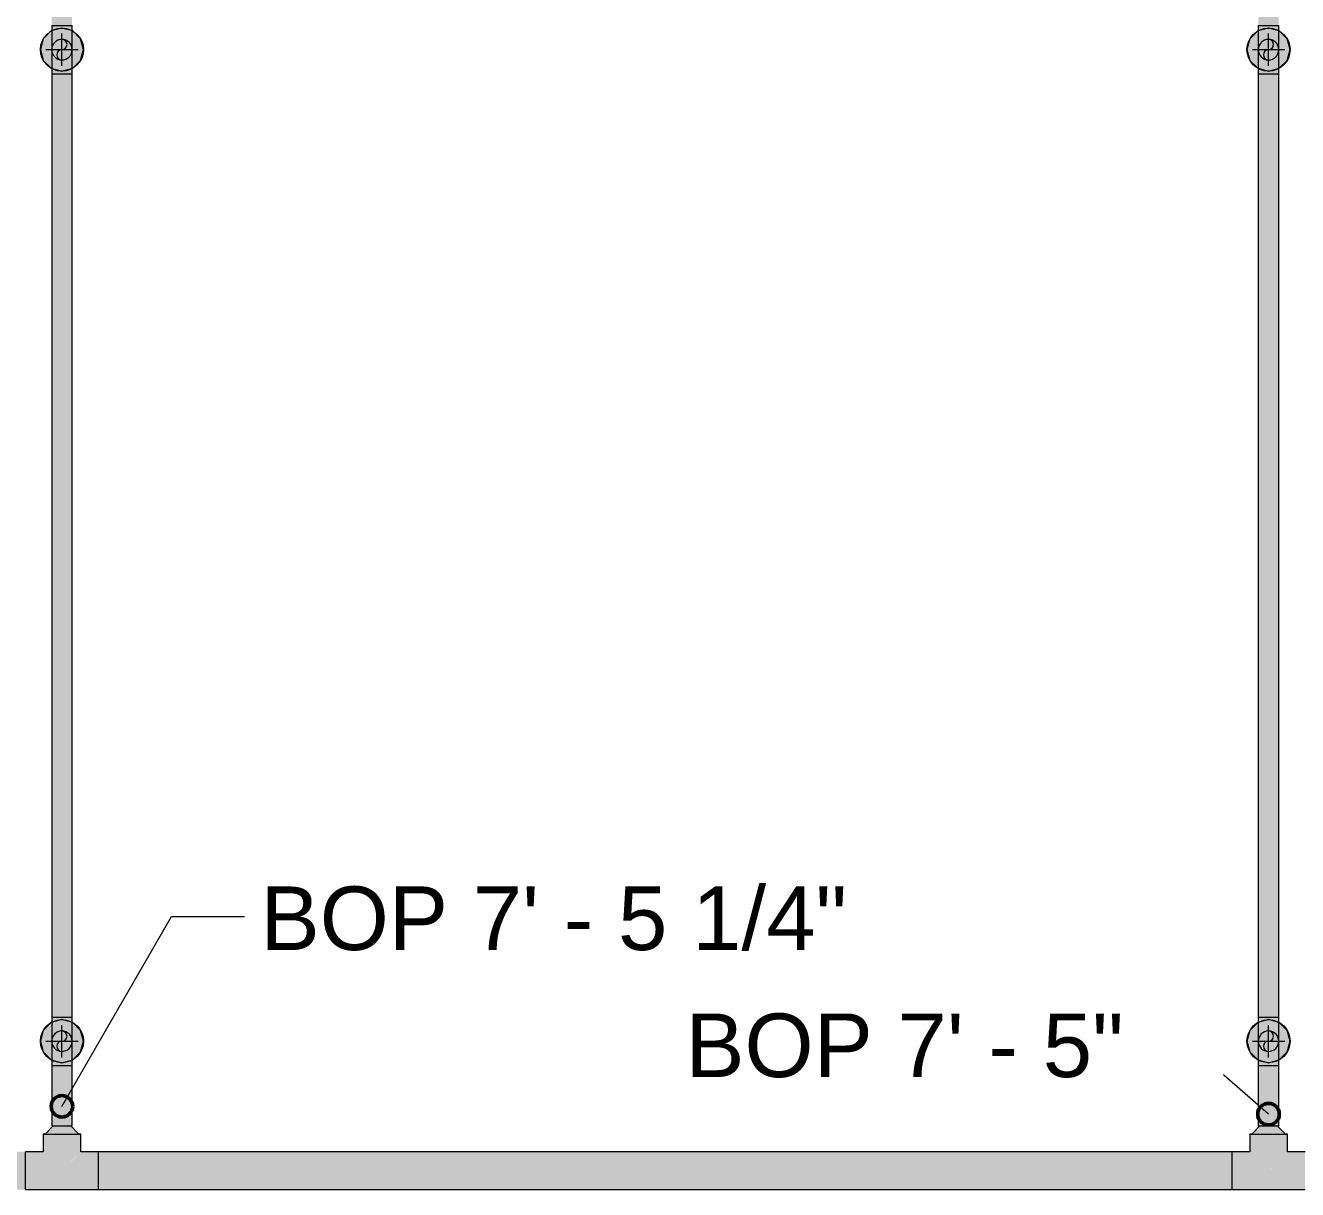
# Model space of a CAD drawing. Header units: inches. Extents: x -3385 to 41, y 7 to 1342.
# Drawn here: x -1519.4 to -1401.3, y 46 to 154 of the extents above; entities that cross this region are included whole.
import ezdxf

# ---------------------------------------------------------------- set-up
doc = ezdxf.new("R2010")
doc.units = ezdxf.units.IN
doc.header["$MEASUREMENT"] = 0
for name, color, linetype, lineweight in [('A-ANNO-NOTE', 131, 'Continuous', 9), ('G-ANNO-DIMS', 111, 'Continuous', 9), ('P-PIPE', 3, 'Continuous', 9), ('P-PIPE-CNTR', 3, 'Continuous', 9)]:
    doc.layers.add(name, color=color, linetype=linetype, lineweight=lineweight)
doc.styles.add('Arial', font='arial.ttf', dxfattribs={"height": 5.901198})

msp = doc.modelspace()

# ---------------------------------------------------------------- hatches: boundary and pattern name
at = {"layer": 'A-ANNO-NOTE'}
h = msp.add_hatch(color=256, dxfattribs=at)
edge = h.paths.add_edge_path(flags=0)
edge.add_arc((-1516, 151.743), 2, 0, 360)
for points in [[(-1516, 149.743), (-1515, 150.011), (-1514.268, 150.743), (-1514, 151.743), (-1514.268, 152.743), (-1515, 153.475), (-1516, 153.743), (-1517, 153.475), (-1517.732, 152.743), (-1518, 151.743), (-1517.732, 150.743), (-1517, 150.011)], [(-1404, 149.743), (-1403, 150.011), (-1402.268, 150.743), (-1402, 151.743), (-1402.268, 152.743), (-1403, 153.475), (-1404, 153.743), (-1405, 153.475), (-1405.732, 152.743), (-1406, 151.743), (-1405.732, 150.743), (-1405, 150.011)], [(-1516, 57.743), (-1515, 58.011), (-1514.268, 58.743), (-1514, 59.743), (-1514.268, 60.743), (-1515, 61.475), (-1516, 61.743), (-1517, 61.475), (-1517.732, 60.743), (-1518, 59.743), (-1517.732, 58.743), (-1517, 58.011)], [(-1404, 57.743), (-1403, 58.011), (-1402.268, 58.743), (-1402, 59.743), (-1402.268, 60.743), (-1403, 61.475), (-1404, 61.743), (-1405, 61.475), (-1405.732, 60.743), (-1406, 59.743), (-1405.732, 58.743), (-1405, 58.011)]]:
    msp.add_hatch(color=256, dxfattribs=at).paths.add_polyline_path(points, flags=0)
h = msp.add_hatch(color=256, dxfattribs=at)
edge = h.paths.add_edge_path(flags=0)
edge.add_arc((-1404, 151.743), 2, 0, 360)
h = msp.add_hatch(color=256, dxfattribs=at)
edge = h.paths.add_edge_path(flags=0)
edge.add_arc((-1516, 59.743), 2, 0, 360)
h = msp.add_hatch(color=256, dxfattribs=at)
edge = h.paths.add_edge_path(flags=0)
edge.add_arc((-1404, 59.743), 2, 0, 360)
at = {"layer": 'P-PIPE'}
h = msp.add_hatch(color=256, dxfattribs=at)
h.paths.add_polyline_path([(-1516.673, 153.985), (-1516.673, 153.985), (-1516.673, 164.105)], flags=0)
h.paths.add_polyline_path([(-1516, 153.983), (-1516, 245.495), (-1516.95, 245.498), (-1516.95, 153.987), (-1516.474, 153.984), (-1516.246, 153.984)], flags=0)
for points in [[(-1516, 153.983), (-1515.05, 153.987), (-1515.05, 245.499), (-1515.525, 245.496), (-1516, 245.495), (-1516, 164.105)], [(-1404, 153.983), (-1403.05, 153.987), (-1403.05, 245.499), (-1403.525, 245.496), (-1404, 245.495), (-1404, 164.105)], [(-1516, 150.793), (-1515.754, 150.825), (-1515.525, 150.92), (-1515.328, 151.071), (-1515.177, 151.268), (-1515.082, 151.497), (-1515.05, 151.743), (-1515.082, 151.989), (-1515.177, 152.218), (-1515.328, 152.415), (-1515.525, 152.566), (-1515.754, 152.66), (-1516, 152.693), (-1516.246, 152.66), (-1516.475, 152.566), (-1516.672, 152.415), (-1516.823, 152.218), (-1516.918, 151.989), (-1516.95, 151.743), (-1516.918, 151.497), (-1516.823, 151.268), (-1516.672, 151.071), (-1516.475, 150.92), (-1516.246, 150.825)], [(-1404, 150.793), (-1403.754, 150.825), (-1403.525, 150.92), (-1403.328, 151.071), (-1403.177, 151.268), (-1403.082, 151.497), (-1403.05, 151.743), (-1403.082, 151.989), (-1403.177, 152.218), (-1403.328, 152.415), (-1403.525, 152.566), (-1403.754, 152.66), (-1404, 152.693), (-1404.246, 152.66), (-1404.475, 152.566), (-1404.672, 152.415), (-1404.823, 152.218), (-1404.918, 151.989), (-1404.95, 151.743), (-1404.918, 151.497), (-1404.823, 151.268), (-1404.672, 151.071), (-1404.475, 150.92), (-1404.246, 150.825)], [(-1516, 61.983), (-1515.05, 61.987), (-1515.05, 149.499), (-1515.525, 149.496), (-1516, 149.495), (-1516, 67.886)], [(-1404, 61.983), (-1403.05, 61.987), (-1403.05, 149.499), (-1403.525, 149.496), (-1404, 149.495), (-1404, 67.886)], [(-1516, 58.793), (-1515.754, 58.825), (-1515.525, 58.92), (-1515.328, 59.071), (-1515.177, 59.268), (-1515.082, 59.497), (-1515.05, 59.743), (-1515.082, 59.989), (-1515.177, 60.218), (-1515.328, 60.415), (-1515.525, 60.566), (-1515.754, 60.66), (-1516, 60.693), (-1516.246, 60.66), (-1516.475, 60.566), (-1516.672, 60.415), (-1516.823, 60.218), (-1516.918, 59.989), (-1516.95, 59.743), (-1516.918, 59.497), (-1516.823, 59.268), (-1516.672, 59.071), (-1516.475, 58.92), (-1516.246, 58.825)], [(-1404, 58.793), (-1403.754, 58.825), (-1403.525, 58.92), (-1403.328, 59.071), (-1403.177, 59.268), (-1403.082, 59.497), (-1403.05, 59.743), (-1403.082, 59.989), (-1403.177, 60.218), (-1403.328, 60.415), (-1403.525, 60.566), (-1403.754, 60.66), (-1404, 60.693), (-1404.246, 60.66), (-1404.475, 60.566), (-1404.672, 60.415), (-1404.823, 60.218), (-1404.918, 59.989), (-1404.95, 59.743), (-1404.918, 59.497), (-1404.823, 59.268), (-1404.672, 59.071), (-1404.475, 58.92), (-1404.246, 58.825)], [(-1516, 51.892), (-1516, 57.495), (-1516.95, 57.498), (-1516.95, 51.896), (-1516.475, 51.893), (-1516.246, 51.893)], [(-1516, 51.892), (-1515.05, 51.896), (-1515.05, 57.499), (-1515.525, 57.496), (-1516, 57.495), (-1516, 54.141)], [(-1404, 51.892), (-1404, 57.495), (-1404.95, 57.498), (-1404.95, 51.896), (-1404.475, 51.893), (-1404.246, 51.893)], [(-1404, 51.892), (-1403.05, 51.896), (-1403.05, 57.499), (-1403.525, 57.496), (-1404, 57.495), (-1404, 54.141)], [(-1515.997, 47.722), (-1514.25, 49.479), (-1514.25, 51.115), (-1514.868, 51.11), (-1517.701, 51.114), (-1517.75, 51.115), (-1517.75, 49.479), (-1516.45, 48.175), (-1516.291, 48.016)], [(-1515.997, 51.109), (-1514.438, 51.115), (-1515.188, 51.894), (-1516.823, 51.886), (-1517.563, 51.115), (-1516.246, 51.109), (-1515.999, 51.109)], [(-1403.997, 47.722), (-1402.25, 49.479), (-1402.25, 51.115), (-1402.868, 51.11), (-1405.701, 51.114), (-1405.75, 51.115), (-1405.75, 49.479), (-1404.45, 48.175), (-1404.291, 48.016)], [(-1403.997, 51.109), (-1402.438, 51.115), (-1403.188, 51.894), (-1404.823, 51.886), (-1405.563, 51.115), (-1404.246, 51.109), (-1403.999, 51.109)], [(-1528.159, 47.729), (-1519.382, 47.729), (-1519.386, 49.479), (-1529.622, 49.479), (-1529.619, 48.372), (-1529.619, 47.729)], [(-1519.386, 45.979), (-1512.614, 45.98), (-1512.611, 46.848), (-1512.614, 49.479), (-1514.25, 49.479), (-1514.76, 48.962), (-1515.997, 47.722), (-1517.751, 49.479), (-1519.386, 49.479), (-1519.383, 48.39), (-1519.386, 46.009)], [(-1475.735, 47.729), (-1407.382, 47.729), (-1407.386, 49.479), (-1512.614, 49.479), (-1512.611, 48.39), (-1512.611, 47.729), (-1510.684, 47.729)], [(-1407.386, 45.979), (-1400.614, 45.98), (-1400.611, 46.848), (-1400.614, 49.479), (-1402.25, 49.479), (-1402.76, 48.962), (-1403.997, 47.722), (-1405.751, 49.479), (-1407.386, 49.479), (-1407.383, 48.39), (-1407.386, 46.009)], [(-1475.735, 45.979), (-1407.386, 45.979), (-1407.383, 46.854), (-1407.382, 47.729), (-1512.611, 47.729), (-1512.614, 45.979), (-1510.684, 45.979)]]:
    msp.add_hatch(color=256, dxfattribs=at).paths.add_polyline_path(points, flags=0)
h = msp.add_hatch(color=256, dxfattribs=at)
h.paths.add_polyline_path([(-1404.673, 153.985), (-1404.673, 153.985), (-1404.673, 164.105)], flags=0)
h.paths.add_polyline_path([(-1404, 153.983), (-1404, 245.495), (-1404.95, 245.498), (-1404.95, 153.987), (-1404.474, 153.984), (-1404.246, 153.984)], flags=0)
h = msp.add_hatch(color=256, dxfattribs=at)
h.paths.add_polyline_path([(-1516.951, 151.743), (-1516.918, 151.992), (-1516.788, 152.276), (-1516.655, 152.433), (-1516.443, 152.58), (-1516.243, 152.662), (-1516, 152.694), (-1516, 153.983), (-1516.951, 153.987), (-1516.951, 151.908)], flags=0)
h.paths.add_polyline_path([(-1516, 149.495), (-1516.002, 150.793), (-1516.254, 150.827), (-1516.477, 150.921), (-1516.674, 151.073), (-1516.841, 151.31), (-1516.879, 151.381), (-1516.933, 151.561), (-1516.951, 151.743), (-1516.951, 149.499), (-1516.475, 149.496), (-1516.246, 149.495)], flags=0)
h = msp.add_hatch(color=256, dxfattribs=at)
h.paths.add_polyline_path([(-1515.05, 151.743), (-1515.05, 153.987), (-1515.525, 153.984), (-1516, 153.983), (-1515.99, 152.693), (-1515.746, 152.66), (-1515.524, 152.566), (-1515.326, 152.413), (-1515.16, 152.177), (-1515.121, 152.105), (-1515.067, 151.926), (-1515.05, 151.749)], flags=0)
h.paths.add_polyline_path([(-1516, 149.495), (-1515.05, 149.499), (-1515.05, 151.738), (-1515.082, 151.496), (-1515.213, 151.21), (-1515.346, 151.053), (-1515.539, 150.914), (-1515.754, 150.825), (-1516, 150.793), (-1516, 150.359)], flags=0)
h = msp.add_hatch(color=256, dxfattribs=at)
h.paths.add_polyline_path([(-1404.951, 151.743), (-1404.918, 151.992), (-1404.788, 152.276), (-1404.655, 152.433), (-1404.443, 152.58), (-1404.243, 152.662), (-1404, 152.694), (-1404, 153.983), (-1404.951, 153.987), (-1404.951, 151.908)], flags=0)
h.paths.add_polyline_path([(-1404, 149.495), (-1404.002, 150.793), (-1404.254, 150.827), (-1404.477, 150.921), (-1404.674, 151.073), (-1404.841, 151.31), (-1404.879, 151.381), (-1404.933, 151.561), (-1404.951, 151.743), (-1404.951, 149.499), (-1404.475, 149.496), (-1404.246, 149.495)], flags=0)
h = msp.add_hatch(color=256, dxfattribs=at)
h.paths.add_polyline_path([(-1403.05, 151.743), (-1403.05, 153.987), (-1403.525, 153.984), (-1404, 153.983), (-1403.99, 152.693), (-1403.746, 152.66), (-1403.524, 152.566), (-1403.326, 152.413), (-1403.16, 152.177), (-1403.121, 152.105), (-1403.067, 151.926), (-1403.05, 151.749)], flags=0)
h.paths.add_polyline_path([(-1404, 149.495), (-1403.05, 149.499), (-1403.05, 151.738), (-1403.082, 151.496), (-1403.213, 151.21), (-1403.346, 151.053), (-1403.539, 150.914), (-1403.754, 150.825), (-1404, 150.793), (-1404, 150.359)], flags=0)
h = msp.add_hatch(color=256, dxfattribs=at)
h.paths.add_polyline_path([(-1516, 150.793), (-1515.754, 150.825), (-1515.525, 150.92), (-1515.328, 151.072), (-1515.177, 151.269), (-1515.082, 151.498), (-1515.05, 151.747), (-1515.082, 151.991), (-1515.179, 152.221), (-1515.33, 152.417), (-1515.529, 152.568), (-1515.757, 152.662), (-1516.011, 152.693), (-1516.25, 152.66), (-1516.48, 152.563), (-1516.675, 152.413), (-1516.826, 152.214), (-1516.919, 151.985), (-1516.95, 151.735), (-1516.917, 151.494), (-1516.822, 151.265), (-1516.671, 151.07), (-1516.474, 150.919), (-1516.245, 150.825), (-1516.001, 150.793)], flags=0)
h.paths.add_polyline_path([(-1516, 150.793), (-1516.249, 150.826), (-1516.475, 150.92), (-1516.675, 151.075), (-1516.823, 151.268), (-1516.919, 151.505), (-1516.95, 151.743), (-1516.914, 151.998), (-1516.823, 152.218), (-1516.663, 152.421), (-1516.475, 152.566), (-1516.236, 152.662), (-1516, 152.693), (-1515.746, 152.657), (-1515.525, 152.566), (-1515.325, 152.41), (-1515.177, 152.218), (-1515.082, 151.989), (-1515.05, 151.742), (-1515.083, 151.495), (-1515.177, 151.268), (-1515.328, 151.071), (-1515.525, 150.92), (-1515.755, 150.825)], flags=0)
h = msp.add_hatch(color=256, dxfattribs=at)
h.paths.add_polyline_path([(-1404, 150.793), (-1403.754, 150.825), (-1403.525, 150.92), (-1403.328, 151.072), (-1403.177, 151.269), (-1403.082, 151.498), (-1403.05, 151.747), (-1403.082, 151.991), (-1403.179, 152.221), (-1403.33, 152.417), (-1403.529, 152.568), (-1403.757, 152.662), (-1404.011, 152.693), (-1404.25, 152.66), (-1404.48, 152.563), (-1404.675, 152.413), (-1404.826, 152.214), (-1404.919, 151.985), (-1404.95, 151.735), (-1404.917, 151.494), (-1404.822, 151.265), (-1404.671, 151.07), (-1404.474, 150.919), (-1404.245, 150.825), (-1404.001, 150.793)], flags=0)
h.paths.add_polyline_path([(-1404, 150.793), (-1404.249, 150.826), (-1404.475, 150.92), (-1404.675, 151.075), (-1404.823, 151.268), (-1404.919, 151.505), (-1404.95, 151.743), (-1404.914, 151.998), (-1404.823, 152.218), (-1404.663, 152.421), (-1404.475, 152.566), (-1404.236, 152.662), (-1404, 152.693), (-1403.746, 152.657), (-1403.525, 152.566), (-1403.325, 152.41), (-1403.177, 152.218), (-1403.082, 151.989), (-1403.05, 151.742), (-1403.083, 151.495), (-1403.177, 151.268), (-1403.328, 151.071), (-1403.525, 150.92), (-1403.755, 150.825)], flags=0)
h = msp.add_hatch(color=256, dxfattribs=at)
h.paths.add_polyline_path([(-1516.673, 61.985), (-1516.673, 61.985), (-1516.673, 67.886)], flags=0)
h.paths.add_polyline_path([(-1516, 61.983), (-1516, 149.495), (-1516.95, 149.498), (-1516.95, 61.987), (-1516.474, 61.984), (-1516.246, 61.984)], flags=0)
h = msp.add_hatch(color=256, dxfattribs=at)
h.paths.add_polyline_path([(-1404.673, 61.985), (-1404.673, 61.985), (-1404.673, 67.886)], flags=0)
h.paths.add_polyline_path([(-1404, 61.983), (-1404, 149.495), (-1404.95, 149.498), (-1404.95, 61.987), (-1404.474, 61.984), (-1404.246, 61.984)], flags=0)
h = msp.add_hatch(color=256, dxfattribs=at)
h.paths.add_polyline_path([(-1516.951, 59.743), (-1516.918, 59.992), (-1516.788, 60.276), (-1516.655, 60.433), (-1516.443, 60.58), (-1516.243, 60.662), (-1516, 60.694), (-1516, 61.983), (-1516.951, 61.987), (-1516.951, 59.908)], flags=0)
h.paths.add_polyline_path([(-1516, 57.495), (-1516.002, 58.793), (-1516.254, 58.827), (-1516.477, 58.921), (-1516.674, 59.073), (-1516.841, 59.31), (-1516.879, 59.381), (-1516.933, 59.561), (-1516.951, 59.743), (-1516.951, 57.499), (-1516.475, 57.496), (-1516.246, 57.495)], flags=0)
h = msp.add_hatch(color=256, dxfattribs=at)
h.paths.add_polyline_path([(-1515.05, 59.743), (-1515.05, 61.987), (-1515.525, 61.984), (-1516, 61.983), (-1515.99, 60.693), (-1515.746, 60.66), (-1515.524, 60.566), (-1515.326, 60.413), (-1515.16, 60.177), (-1515.121, 60.105), (-1515.067, 59.926), (-1515.05, 59.749)], flags=0)
h.paths.add_polyline_path([(-1516, 57.495), (-1515.05, 57.499), (-1515.05, 59.738), (-1515.082, 59.496), (-1515.213, 59.21), (-1515.346, 59.053), (-1515.539, 58.914), (-1515.754, 58.825), (-1516, 58.793), (-1516, 58.683)], flags=0)
h = msp.add_hatch(color=256, dxfattribs=at)
h.paths.add_polyline_path([(-1404.951, 59.743), (-1404.918, 59.992), (-1404.788, 60.276), (-1404.655, 60.433), (-1404.443, 60.58), (-1404.243, 60.662), (-1404, 60.694), (-1404, 61.983), (-1404.951, 61.987), (-1404.951, 59.908)], flags=0)
h.paths.add_polyline_path([(-1404, 57.495), (-1404.002, 58.793), (-1404.254, 58.827), (-1404.477, 58.921), (-1404.674, 59.073), (-1404.841, 59.31), (-1404.879, 59.381), (-1404.933, 59.561), (-1404.951, 59.743), (-1404.951, 57.499), (-1404.475, 57.496), (-1404.246, 57.495)], flags=0)
h = msp.add_hatch(color=256, dxfattribs=at)
h.paths.add_polyline_path([(-1403.05, 59.743), (-1403.05, 61.987), (-1403.525, 61.984), (-1404, 61.983), (-1403.99, 60.693), (-1403.746, 60.66), (-1403.524, 60.566), (-1403.326, 60.413), (-1403.16, 60.177), (-1403.121, 60.105), (-1403.067, 59.926), (-1403.05, 59.749)], flags=0)
h.paths.add_polyline_path([(-1404, 57.495), (-1403.05, 57.499), (-1403.05, 59.738), (-1403.082, 59.496), (-1403.213, 59.21), (-1403.346, 59.053), (-1403.539, 58.914), (-1403.754, 58.825), (-1404, 58.793), (-1404, 58.683)], flags=0)
h = msp.add_hatch(color=256, dxfattribs=at)
h.paths.add_polyline_path([(-1516, 58.793), (-1515.754, 58.825), (-1515.525, 58.92), (-1515.328, 59.072), (-1515.177, 59.269), (-1515.082, 59.498), (-1515.05, 59.747), (-1515.082, 59.991), (-1515.179, 60.221), (-1515.33, 60.417), (-1515.529, 60.568), (-1515.757, 60.662), (-1516.011, 60.693), (-1516.25, 60.66), (-1516.48, 60.563), (-1516.675, 60.413), (-1516.826, 60.214), (-1516.919, 59.985), (-1516.95, 59.735), (-1516.917, 59.494), (-1516.822, 59.265), (-1516.671, 59.07), (-1516.474, 58.919), (-1516.245, 58.825), (-1516.001, 58.793)], flags=0)
h.paths.add_polyline_path([(-1516, 58.793), (-1516.249, 58.826), (-1516.475, 58.92), (-1516.675, 59.075), (-1516.823, 59.268), (-1516.919, 59.505), (-1516.95, 59.743), (-1516.914, 59.998), (-1516.823, 60.218), (-1516.663, 60.421), (-1516.475, 60.566), (-1516.236, 60.662), (-1516, 60.693), (-1515.746, 60.657), (-1515.525, 60.566), (-1515.325, 60.41), (-1515.177, 60.218), (-1515.082, 59.989), (-1515.05, 59.742), (-1515.083, 59.495), (-1515.177, 59.268), (-1515.328, 59.071), (-1515.525, 58.92), (-1515.755, 58.825)], flags=0)
h = msp.add_hatch(color=256, dxfattribs=at)
h.paths.add_polyline_path([(-1404, 58.793), (-1403.754, 58.825), (-1403.525, 58.92), (-1403.328, 59.072), (-1403.177, 59.269), (-1403.082, 59.498), (-1403.05, 59.747), (-1403.082, 59.991), (-1403.179, 60.221), (-1403.33, 60.417), (-1403.529, 60.568), (-1403.757, 60.662), (-1404.011, 60.693), (-1404.25, 60.66), (-1404.48, 60.563), (-1404.675, 60.413), (-1404.826, 60.214), (-1404.919, 59.985), (-1404.95, 59.735), (-1404.917, 59.494), (-1404.822, 59.265), (-1404.671, 59.07), (-1404.474, 58.919), (-1404.245, 58.825), (-1404.001, 58.793)], flags=0)
h.paths.add_polyline_path([(-1404, 58.793), (-1404.249, 58.826), (-1404.475, 58.92), (-1404.675, 59.075), (-1404.823, 59.268), (-1404.919, 59.505), (-1404.95, 59.743), (-1404.914, 59.998), (-1404.823, 60.218), (-1404.663, 60.421), (-1404.475, 60.566), (-1404.236, 60.662), (-1404, 60.693), (-1403.746, 60.657), (-1403.525, 60.566), (-1403.325, 60.41), (-1403.177, 60.218), (-1403.082, 59.989), (-1403.05, 59.742), (-1403.083, 59.495), (-1403.177, 59.268), (-1403.328, 59.071), (-1403.525, 58.92), (-1403.755, 58.825)], flags=0)
h = msp.add_hatch(color=256, dxfattribs=at)
h.paths.add_polyline_path([(-1519.422, 45.979), (-1519.386, 45.979), (-1519.383, 46.854), (-1519.382, 47.729), (-1529.619, 47.729), (-1529.621, 45.979), (-1528.159, 45.979)], flags=0)
h.paths.add_polyline_path([(-1529.62, 46.214), (-1529.621, 46.214), (-1528.159, 46.214)], flags=0)

# ---------------------------------------------------------------- linework, layer by layer
at = {"layer": 'A-ANNO-NOTE'}
for p, q in [((-1516, 153.743), (-1517, 153.475)), ((-1515, 153.475), (-1516, 153.743)), ((-1404, 153.743), (-1405, 153.475)), ((-1403, 153.475), (-1404, 153.743)), ((-1517.732, 152.743), (-1518, 151.743)), ((-1517, 153.475), (-1517.732, 152.743)), ((-1514.268, 152.743), (-1515, 153.475)), ((-1514, 151.743), (-1514.268, 152.743)), ((-1405.732, 152.743), (-1406, 151.743)), ((-1405, 153.475), (-1405.732, 152.743)), ((-1402.268, 152.743), (-1403, 153.475)), ((-1402, 151.743), (-1402.268, 152.743)), ((-1518, 151.743), (-1517.732, 150.743)), ((-1514.268, 150.743), (-1514, 151.743)), ((-1406, 151.743), (-1405.732, 150.743)), ((-1402.268, 150.743), (-1402, 151.743)), ((-1517.732, 150.743), (-1517, 150.011)), ((-1517, 150.011), (-1516, 149.743)), ((-1516, 149.743), (-1515, 150.011)), ((-1515, 150.011), (-1514.268, 150.743)), ((-1405.732, 150.743), (-1405, 150.011)), ((-1405, 150.011), (-1404, 149.743)), ((-1404, 149.743), (-1403, 150.011)), ((-1403, 150.011), (-1402.268, 150.743)), ((-1517, 61.475), (-1517.732, 60.743)), ((-1516, 61.743), (-1517, 61.475)), ((-1515, 61.475), (-1516, 61.743)), ((-1514.268, 60.743), (-1515, 61.475)), ((-1405, 61.475), (-1405.732, 60.743)), ((-1404, 61.743), (-1405, 61.475)), ((-1403, 61.475), (-1404, 61.743)), ((-1402.268, 60.743), (-1403, 61.475)), ((-1517.732, 60.743), (-1518, 59.743)), ((-1514, 59.743), (-1514.268, 60.743)), ((-1405.732, 60.743), (-1406, 59.743)), ((-1402, 59.743), (-1402.268, 60.743)), ((-1518, 59.743), (-1517.732, 58.743)), ((-1514.268, 58.743), (-1514, 59.743)), ((-1406, 59.743), (-1405.732, 58.743)), ((-1402.268, 58.743), (-1402, 59.743)), ((-1517.732, 58.743), (-1517, 58.011)), ((-1517, 58.011), (-1516, 57.743)), ((-1516, 57.743), (-1515, 58.011)), ((-1515, 58.011), (-1514.268, 58.743)), ((-1405.732, 58.743), (-1405, 58.011)), ((-1405, 58.011), (-1404, 57.743)), ((-1404, 57.743), (-1403, 58.011)), ((-1403, 58.011), (-1402.268, 58.743))]:
    msp.add_line(p, q, dxfattribs=at)
for centre in [(-1516, 151.743), (-1404, 151.743), (-1516, 59.743), (-1404, 59.743)]:
    msp.add_circle(centre, 2, dxfattribs=at)
at = {"layer": 'G-ANNO-DIMS'}
for p, q in [((-1516, 53.696), (-1505.837, 71.299)), ((-1505.837, 71.299), (-1499.064, 71.299)), ((-1411.496, 59.509), (-1416.257, 59.509)), ((-1404, 52.973), (-1411.496, 59.509))]:
    msp.add_line(p, q, dxfattribs=at)
at = {"layer": 'G-ANNO-DIMS', "lineweight": 50}
for centre in [(-1516, 53.696), (-1404, 52.973)]:
    msp.add_circle(centre, 1, dxfattribs=at)
at = {"layer": 'P-PIPE'}
for p, q in [((-1516.951, 153.987), (-1516.951, 149.499)), ((-1515.05, 149.499), (-1515.05, 153.987)), ((-1404.951, 153.987), (-1404.951, 149.499)), ((-1403.05, 149.499), (-1403.05, 153.987)), ((-1516.95, 149.499), (-1516.95, 61.987)), ((-1515.05, 61.987), (-1515.05, 149.499)), ((-1404.95, 149.499), (-1404.95, 61.987)), ((-1403.05, 61.987), (-1403.05, 149.499)), ((-1516.951, 61.987), (-1516.951, 57.499)), ((-1515.05, 57.499), (-1515.05, 61.987)), ((-1404.951, 61.987), (-1404.951, 57.499)), ((-1403.05, 57.499), (-1403.05, 61.987)), ((-1516.95, 57.499), (-1516.95, 51.896)), ((-1515.05, 51.896), (-1515.05, 57.499)), ((-1404.95, 57.499), (-1404.95, 51.896)), ((-1403.05, 51.896), (-1403.05, 57.499)), ((-1517.75, 51.115), (-1517.75, 49.479)), ((-1517.563, 51.115), (-1516.813, 51.896)), ((-1515.188, 51.896), (-1514.438, 51.115)), ((-1514.25, 49.479), (-1514.25, 51.115)), ((-1405.75, 51.115), (-1405.75, 49.479)), ((-1405.563, 51.115), (-1404.813, 51.896)), ((-1402.438, 51.115), (-1403.188, 51.896)), ((-1402.25, 49.479), (-1402.25, 51.115)), ((-1517.75, 49.479), (-1519.386, 49.479)), ((-1512.614, 49.479), (-1514.25, 49.479)), ((-1407.386, 49.479), (-1512.614, 49.479)), ((-1405.75, 49.479), (-1407.386, 49.479)), ((-1400.614, 49.479), (-1402.25, 49.479)), ((-1519.386, 45.979), (-1512.614, 45.979)), ((-1512.614, 45.979), (-1407.386, 45.979)), ((-1407.386, 45.979), (-1400.614, 45.979))]:
    msp.add_line(p, q, dxfattribs=at)
for centre, radius, start, end in [((-1516, 151.743), 0.95, 0, 180), ((-1516, 152.218), 0.475, 270, 90), ((-1404, 151.743), 0.95, 0, 180), ((-1404, 152.218), 0.475, 270, 90), ((-1516, 151.743), 0.95, 180, 0), ((-1516, 151.268), 0.475, 90, 270), ((-1404, 151.743), 0.95, 180, 0), ((-1404, 151.268), 0.475, 90, 270), ((-1516, 59.743), 0.95, 0, 180), ((-1516, 60.218), 0.475, 270, 90), ((-1404, 59.743), 0.95, 0, 180), ((-1404, 60.218), 0.475, 270, 90), ((-1516, 59.743), 0.95, 180, 360), ((-1516, 59.268), 0.475, 90, 270), ((-1404, 59.743), 0.95, 180, 360), ((-1404, 59.268), 0.475, 90, 270)]:
    msp.add_arc(centre, radius, start, end, dxfattribs=at)
for centre, major_axis, ratio, start_param, end_param in [((-1516, 153.987), (0.951, 0), 0.0041666, 3.1415927, 3.403392), ((-1516, 153.987), (0.951, 0), 0.0041666, 3.4054884, 3.6651914), ((-1516, 153.987), (0.951, 0), 0.0041666, 3.6663729, 3.9269908), ((-1516, 153.987), (0.95, 0), 0.0041666, 3.6651914, 3.9260253), ((-1516, 153.987), (0.951, 0), 0.0041666, 3.9277311, 4.1887902), ((-1516, 153.987), (0.95, 0), 0.0041666, 3.9269908, 4.1882663), ((-1516, 153.987), (0.951, 0), 0.0041666, 4.1892397, 4.4505896), ((-1516, 153.987), (0.95, 0), 0.0041666, 4.1887902, 4.4503567), ((-1516, 153.987), (0.951, 0), 0.0041666, 4.4508064, 4.712389), ((-1516, 153.987), (0.95, 0), 0.0041666, 4.4505896, 4.712389), ((-1516, 153.987), (0.951, 0), 0.0041666, 4.712389, 4.9739716), ((-1516, 153.987), (0.95, 0), 0.0041666, 4.712389, 4.9741884), ((-1516, 153.987), (0.951, 0), 0.0041666, 4.9741884, 5.2355383), ((-1516, 153.987), (0.95, 0), 0.0041666, 4.9744212, 5.2359878), ((-1516, 153.987), (0.951, 0), 0.0041666, 5.2359878, 5.4970469), ((-1516, 153.987), (0.95, 0), 0.0041666, 5.2365116, 5.4977871), ((-1516, 153.987), (0.951, 0), 0.0041666, 5.4977871, 5.758405), ((-1516, 153.987), (0.95, 0), 0.0041666, 5.4987526, 5.7595865), ((-1516, 153.987), (0.951, 0), 0.0041666, 5.7595865, 6.0192896), ((-1516, 153.987), (0.951, 0), 0.0041666, 6.0213859, 6.2831853), ((-1404, 153.987), (0.951, 0), 0.0041666, 3.1415927, 3.403392), ((-1404, 153.987), (0.951, 0), 0.0041666, 3.4054884, 3.6651914), ((-1404, 153.987), (0.951, 0), 0.0041666, 3.6663729, 3.9269908), ((-1404, 153.987), (0.95, 0), 0.0041666, 3.6651914, 3.9260253), ((-1404, 153.987), (0.951, 0), 0.0041666, 3.9277311, 4.1887902), ((-1404, 153.987), (0.95, 0), 0.0041666, 3.9269908, 4.1882663), ((-1404, 153.987), (0.951, 0), 0.0041666, 4.1892397, 4.4505896), ((-1404, 153.987), (0.95, 0), 0.0041666, 4.1887902, 4.4503567), ((-1404, 153.987), (0.951, 0), 0.0041666, 4.4508064, 4.712389), ((-1404, 153.987), (0.95, 0), 0.0041666, 4.4505896, 4.712389), ((-1404, 153.987), (0.951, 0), 0.0041666, 4.712389, 4.9739716), ((-1404, 153.987), (0.95, 0), 0.0041666, 4.712389, 4.9741884), ((-1404, 153.987), (0.951, 0), 0.0041666, 4.9741884, 5.2355383), ((-1404, 153.987), (0.95, 0), 0.0041666, 4.9744212, 5.2359878), ((-1404, 153.987), (0.951, 0), 0.0041666, 5.2359878, 5.4970469), ((-1404, 153.987), (0.95, 0), 0.0041666, 5.2365116, 5.4977871), ((-1404, 153.987), (0.951, 0), 0.0041666, 5.4977871, 5.758405), ((-1404, 153.987), (0.95, 0), 0.0041666, 5.4987526, 5.7595865), ((-1404, 153.987), (0.951, 0), 0.0041666, 5.7595865, 6.0192896), ((-1404, 153.987), (0.951, 0), 0.0041666, 6.0213859, 6.2831853), ((-1516, 149.499), (0.951, 0), 0.0041666, 3.1415927, 4.712389), ((-1516, 149.499), (0.95, 0), 0.0041666, 3.6651914, 3.9260253), ((-1516, 149.499), (0.95, 0), 0.0041666, 3.9269908, 4.1882663), ((-1516, 149.499), (0.95, 0), 0.0041666, 4.1887902, 4.4503567), ((-1516, 149.499), (0.95, 0), 0.0041666, 4.4505896, 4.712389), ((-1516, 149.499), (0.951, 0), 0.0041666, 4.712389, 6.2831853), ((-1516, 149.499), (0.95, 0), 0.0041666, 4.712389, 4.9741884), ((-1516, 149.499), (0.95, 0), 0.0041666, 4.9744212, 5.2359878), ((-1516, 149.499), (0.95, 0), 0.0041666, 5.2365116, 5.4977871), ((-1516, 149.499), (0.95, 0), 0.0041666, 5.4987526, 5.7595865), ((-1404, 149.499), (0.951, 0), 0.0041666, 3.1415927, 4.712389), ((-1404, 149.499), (0.95, 0), 0.0041666, 3.6651914, 3.9260253), ((-1404, 149.499), (0.95, 0), 0.0041666, 3.9269908, 4.1882663), ((-1404, 149.499), (0.95, 0), 0.0041666, 4.1887902, 4.4503567), ((-1404, 149.499), (0.95, 0), 0.0041666, 4.4505896, 4.712389), ((-1404, 149.499), (0.951, 0), 0.0041666, 4.712389, 6.2831853), ((-1404, 149.499), (0.95, 0), 0.0041666, 4.712389, 4.9741884), ((-1404, 149.499), (0.95, 0), 0.0041666, 4.9744212, 5.2359878), ((-1404, 149.499), (0.95, 0), 0.0041666, 5.2365116, 5.4977871), ((-1404, 149.499), (0.95, 0), 0.0041666, 5.4987526, 5.7595865), ((-1516, 61.987), (0.951, 0), 0.0041666, 3.1415927, 3.403392), ((-1516, 61.987), (0.951, 0), 0.0041666, 3.4054884, 3.6651914), ((-1516, 61.987), (0.951, 0), 0.0041666, 3.6663729, 3.9269908), ((-1516, 61.987), (0.95, 0), 0.0041666, 3.6651914, 3.9260253), ((-1516, 61.987), (0.951, 0), 0.0041666, 3.9277311, 4.1887902), ((-1516, 61.987), (0.95, 0), 0.0041666, 3.9269908, 4.1882663), ((-1516, 61.987), (0.951, 0), 0.0041666, 4.1892397, 4.4505896), ((-1516, 61.987), (0.95, 0), 0.0041666, 4.1887902, 4.4503567), ((-1516, 61.987), (0.951, 0), 0.0041666, 4.4508064, 4.712389), ((-1516, 61.987), (0.95, 0), 0.0041666, 4.4505896, 4.712389), ((-1516, 61.987), (0.951, 0), 0.0041666, 4.712389, 4.9739716), ((-1516, 61.987), (0.95, 0), 0.0041666, 4.712389, 4.9741884), ((-1516, 61.987), (0.951, 0), 0.0041666, 4.9741884, 5.2355383), ((-1516, 61.987), (0.95, 0), 0.0041666, 4.9744212, 5.2359878), ((-1516, 61.987), (0.951, 0), 0.0041666, 5.2359878, 5.4970469), ((-1516, 61.987), (0.95, 0), 0.0041666, 5.2365116, 5.4977871), ((-1516, 61.987), (0.951, 0), 0.0041666, 5.4977871, 5.758405), ((-1516, 61.987), (0.95, 0), 0.0041666, 5.4987526, 5.7595865), ((-1516, 61.987), (0.951, 0), 0.0041666, 5.7595865, 6.0192896), ((-1516, 61.987), (0.951, 0), 0.0041666, 6.0213859, 6.2831853), ((-1404, 61.987), (0.951, 0), 0.0041666, 3.1415927, 3.403392), ((-1404, 61.987), (0.951, 0), 0.0041666, 3.4054884, 3.6651914), ((-1404, 61.987), (0.951, 0), 0.0041666, 3.6663729, 3.9269908), ((-1404, 61.987), (0.95, 0), 0.0041666, 3.6651914, 3.9260253), ((-1404, 61.987), (0.951, 0), 0.0041666, 3.9277311, 4.1887902), ((-1404, 61.987), (0.95, 0), 0.0041666, 3.9269908, 4.1882663), ((-1404, 61.987), (0.951, 0), 0.0041666, 4.1892397, 4.4505896), ((-1404, 61.987), (0.95, 0), 0.0041666, 4.1887902, 4.4503567), ((-1404, 61.987), (0.951, 0), 0.0041666, 4.4508064, 4.712389), ((-1404, 61.987), (0.95, 0), 0.0041666, 4.4505896, 4.712389), ((-1404, 61.987), (0.951, 0), 0.0041666, 4.712389, 4.9739716), ((-1404, 61.987), (0.95, 0), 0.0041666, 4.712389, 4.9741884), ((-1404, 61.987), (0.951, 0), 0.0041666, 4.9741884, 5.2355383), ((-1404, 61.987), (0.95, 0), 0.0041666, 4.9744212, 5.2359878), ((-1404, 61.987), (0.951, 0), 0.0041666, 5.2359878, 5.4970469), ((-1404, 61.987), (0.95, 0), 0.0041666, 5.2365116, 5.4977871), ((-1404, 61.987), (0.951, 0), 0.0041666, 5.4977871, 5.758405), ((-1404, 61.987), (0.95, 0), 0.0041666, 5.4987526, 5.7595865), ((-1404, 61.987), (0.951, 0), 0.0041666, 5.7595865, 6.0192896), ((-1404, 61.987), (0.951, 0), 0.0041666, 6.0213859, 6.2831853), ((-1516, 57.499), (0.951, 0), 0.0041666, 3.1415927, 4.712389), ((-1516, 57.499), (0.95, 0), 0.0041666, 3.6651914, 3.9260253), ((-1516, 57.499), (0.95, 0), 0.0041666, 3.9269908, 4.1882663), ((-1516, 57.499), (0.95, 0), 0.0041666, 4.1887902, 4.4503567), ((-1516, 57.499), (0.95, 0), 0.0041666, 4.4505896, 4.712389), ((-1516, 57.499), (0.951, 0), 0.0041666, 4.712389, 6.2831853), ((-1516, 57.499), (0.95, 0), 0.0041666, 4.712389, 4.9741884), ((-1516, 57.499), (0.95, 0), 0.0041666, 4.9744212, 5.2359878), ((-1516, 57.499), (0.95, 0), 0.0041666, 5.2365116, 5.4977871), ((-1516, 57.499), (0.95, 0), 0.0041666, 5.4987526, 5.7595865), ((-1404, 57.499), (0.951, 0), 0.0041666, 3.1415927, 4.712389), ((-1404, 57.499), (0.95, 0), 0.0041666, 3.6651914, 3.9260253), ((-1404, 57.499), (0.95, 0), 0.0041666, 3.9269908, 4.1882663), ((-1404, 57.499), (0.95, 0), 0.0041666, 4.1887902, 4.4503567), ((-1404, 57.499), (0.95, 0), 0.0041666, 4.4505896, 4.712389), ((-1404, 57.499), (0.951, 0), 0.0041666, 4.712389, 6.2831853), ((-1404, 57.499), (0.95, 0), 0.0041666, 4.712389, 4.9741884), ((-1404, 57.499), (0.95, 0), 0.0041666, 4.9744212, 5.2359878), ((-1404, 57.499), (0.95, 0), 0.0041666, 5.2365116, 5.4977871), ((-1404, 57.499), (0.95, 0), 0.0041666, 5.4987526, 5.7595865), ((-1516, 51.115), (1.75, 0), 0.0041666, 2.683348, 3.1415927), ((-1516, 51.115), (1.75, 0), 0.0041666, 3.1436923, 6.2831853), ((-1516, 51.896), (0.95, 0), 0.0041666, 3.1415927, 4.712389), ((-1516, 51.896), (0.95, 0), 0.0041666, 4.712389, 6.2831853), ((-1516, 51.115), (1.75, 0), 0.0041666, 0.0020996, 0.4575605), ((-1404, 51.115), (1.75, 0), 0.0041666, 2.6833479, 3.1415927), ((-1404, 51.115), (1.75, 0), 0.0041666, 3.1436923, 6.2831853), ((-1404, 51.896), (0.95, 0), 0.0041666, 3.1415927, 4.712389), ((-1404, 51.896), (0.95, 0), 0.0041666, 4.712389, 6.2831853), ((-1404, 51.115), (1.75, 0), 0.0041666, 0.0020996, 0.4575605), ((-1519.386, 47.729), (0, 1.75), 0.0020997, 6.1501904, 6.2790187), ((-1519.386, 47.729), (0, 1.75), 0.0020997, 6.0213859, 6.1502142), ((-1519.386, 47.729), (0, 1.75), 0.0020997, 5.888391, 6.0172193), ((-1519.386, 47.729), (0, 1.75), 0.0020997, 5.7595865, 5.8884148), ((-1519.386, 47.729), (0, 1.75), 0.0020997, 5.4977871, 5.7561421), ((-1519.386, 47.729), (0, 1.75), 0.0020997, 5.498458, 5.7554199), ((-1519.386, 47.729), (0, 1.75), 0.0020997, 5.2363734, 5.4936205), ((-1519.386, 47.729), (0, 1.75), 0.0020997, 5.2359878, 5.4940551), ((-1519.386, 47.729), (0, 1.75), 0.0020997, 4.9743854, 5.2318211), ((-1519.386, 47.729), (0, 1.75), 0.0020997, 4.9741884, 5.2320662), ((-1512.614, 47.729), (0, 1.75), 0.0020997, 6.1501904, 6.2790187), ((-1512.614, 47.729), (0, 1.75), 0.0020997, 6.0213859, 6.1502142), ((-1512.614, 47.729), (0, 1.75), 0.0020997, 5.888391, 6.0172193), ((-1512.614, 47.729), (0, 1.75), 0.0020997, 5.7595865, 5.8884148), ((-1512.614, 47.729), (0, 1.75), 0.0020997, 5.4977871, 5.7561421), ((-1512.614, 47.729), (0, 1.75), 0.0020997, 5.498458, 5.7554199), ((-1512.614, 47.729), (0, 1.75), 0.0020997, 5.2363734, 5.4936205), ((-1512.614, 47.729), (0, 1.75), 0.0020997, 5.2359878, 5.4940551), ((-1512.614, 47.729), (0, 1.75), 0.0020997, 4.9743854, 5.2318211), ((-1512.614, 47.729), (0, 1.75), 0.0020997, 4.9741884, 5.2320662), ((-1407.386, 47.729), (0, 1.75), 0.0020997, 6.1501904, 6.2790187), ((-1407.386, 47.729), (0, 1.75), 0.0020997, 6.0213859, 6.1502142), ((-1407.386, 47.729), (0, 1.75), 0.0020997, 5.888391, 6.0172193), ((-1407.386, 47.729), (0, 1.75), 0.0020997, 5.7595865, 5.8884148), ((-1407.386, 47.729), (0, 1.75), 0.0020997, 5.4977871, 5.7561421), ((-1407.386, 47.729), (0, 1.75), 0.0020997, 5.498458, 5.7554199), ((-1407.386, 47.729), (0, 1.75), 0.0020997, 5.2363734, 5.4936205), ((-1407.386, 47.729), (0, 1.75), 0.0020997, 5.2359878, 5.4940551), ((-1407.386, 47.729), (0, 1.75), 0.0020997, 4.9743854, 5.2318211), ((-1407.386, 47.729), (0, 1.75), 0.0020997, 4.9741884, 5.2320662), ((-1519.386, 47.729), (0, 1.75), 0.0020997, 4.7124347, 4.9700217), ((-1519.386, 47.729), (0, 1.75), 0.0020997, 4.712389, 4.9701151), ((-1519.386, 47.729), (0, 1.75), 0.0020997, 4.4504939, 4.7082223), ((-1519.386, 47.729), (0, 1.75), 0.0020997, 4.4505896, 4.7081744), ((-1519.386, 47.729), (0, 1.75), 0.0020997, 4.1885425, 4.446423), ((-1519.386, 47.729), (0, 1.75), 0.0020997, 4.1887902, 4.4462233), ((-1512.614, 47.729), (0, 1.75), 0.0020997, 4.7124347, 4.9700217), ((-1512.614, 47.729), (0, 1.75), 0.0020997, 4.712389, 4.9701151), ((-1512.614, 47.729), (0, 1.75), 0.0020997, 4.4504939, 4.7082223), ((-1512.614, 47.729), (0, 1.75), 0.0020997, 4.4505896, 4.7081744), ((-1512.614, 47.729), (0, 1.75), 0.0020997, 4.1885425, 4.446423), ((-1512.614, 47.729), (0, 1.75), 0.0020997, 4.1887902, 4.4462233), ((-1407.386, 47.729), (0, 1.75), 0.0020997, 4.7124347, 4.9700217), ((-1407.386, 47.729), (0, 1.75), 0.0020997, 4.712389, 4.9701151), ((-1407.386, 47.729), (0, 1.75), 0.0020997, 4.4504939, 4.7082223), ((-1407.386, 47.729), (0, 1.75), 0.0020997, 4.4505896, 4.7081744), ((-1407.386, 47.729), (0, 1.75), 0.0020997, 4.1885425, 4.446423), ((-1407.386, 47.729), (0, 1.75), 0.0020997, 4.1887902, 4.4462233), ((-1519.386, 47.729), (0, 1.75), 0.0020997, 3.5321965, 3.6610248), ((-1519.386, 47.729), (0, 1.75), 0.0020997, 3.403392, 3.5322203), ((-1519.386, 47.729), (0, 1.75), 0.0020997, 3.9265527, 4.1846236), ((-1519.386, 47.729), (0, 1.75), 0.0020997, 3.9269908, 4.1842344), ((-1519.386, 47.729), (0, 1.75), 0.0020997, 3.6644631, 3.9228242), ((-1519.386, 47.729), (0, 1.75), 0.0020997, 3.6651914, 3.9221473), ((-1512.614, 47.729), (0, 1.75), 0.0020997, 3.403392, 3.5322203), ((-1512.614, 47.729), (0, 1.75), 0.0020997, 3.6644631, 3.9228242), ((-1512.614, 47.729), (0, 1.75), 0.0020997, 3.6651914, 3.9221473), ((-1512.614, 47.729), (0, 1.75), 0.0020997, 3.5321965, 3.6610248), ((-1512.614, 47.729), (0, 1.75), 0.0020997, 3.9265527, 4.1846236), ((-1512.614, 47.729), (0, 1.75), 0.0020997, 3.9269908, 4.1842344), ((-1407.386, 47.729), (0, 1.75), 0.0020997, 3.5321965, 3.6610248), ((-1407.386, 47.729), (0, 1.75), 0.0020997, 3.403392, 3.5322203), ((-1407.386, 47.729), (0, 1.75), 0.0020997, 3.9265527, 4.1846236), ((-1407.386, 47.729), (0, 1.75), 0.0020997, 3.9269908, 4.1842344), ((-1407.386, 47.729), (0, 1.75), 0.0020997, 3.6644631, 3.9228242), ((-1407.386, 47.729), (0, 1.75), 0.0020997, 3.6651914, 3.9221473), ((-1519.386, 47.729), (0, 1.75), 0.0020997, 3.1415927, 3.3992254), ((-1519.386, 47.729), (0, 1.75), 0.0020997, 3.1415927, 3.2704209), ((-1512.614, 47.729), (0, 1.75), 0.0020997, 3.1415927, 3.3992254), ((-1512.614, 47.729), (0, 1.75), 0.0020997, 3.1415927, 3.2704209), ((-1407.386, 47.729), (0, 1.75), 0.0020997, 3.1415927, 3.3992254), ((-1407.386, 47.729), (0, 1.75), 0.0020997, 3.1415927, 3.2704209)]:
    msp.add_ellipse(centre, major_axis=major_axis, ratio=ratio, start_param=start_param, end_param=end_param, dxfattribs=at)
at = {"layer": 'P-PIPE-CNTR'}
for p, q in [((-1516, 150.243), (-1516, 153.243)), ((-1404, 150.243), (-1404, 153.243)), ((-1517.5, 151.743), (-1514.5, 151.743)), ((-1405.5, 151.743), (-1402.5, 151.743)), ((-1516, 58.243), (-1516, 61.243)), ((-1404, 58.243), (-1404, 61.243)), ((-1517.5, 59.743), (-1514.5, 59.743)), ((-1405.5, 59.743), (-1402.5, 59.743))]:
    msp.add_line(p, q, dxfattribs=at)

# ---------------------------------------------------------------- next in the draw order: texts
at = {"layer": 'G-ANNO-DIMS', "char_height": 5.9012, "attachment_point": 1, "line_spacing_factor": 0.938532, "style": 'Arial', "bg_fill": 3, "box_fill_scale": 1.25, "bg_fill_color": 0, "bg_fill_transparency": 0}
for s, insert, width in [('BOP 7\' - 5 1/4"', (-1497.564, 74.103), 64.872), ('BOP 7\' - 5"', (-1458.137, 62.313), 48.456)]:
    msp.add_mtext(s, dxfattribs=dict(at, insert=insert, width=width))

doc.saveas('drawing.dxf')
